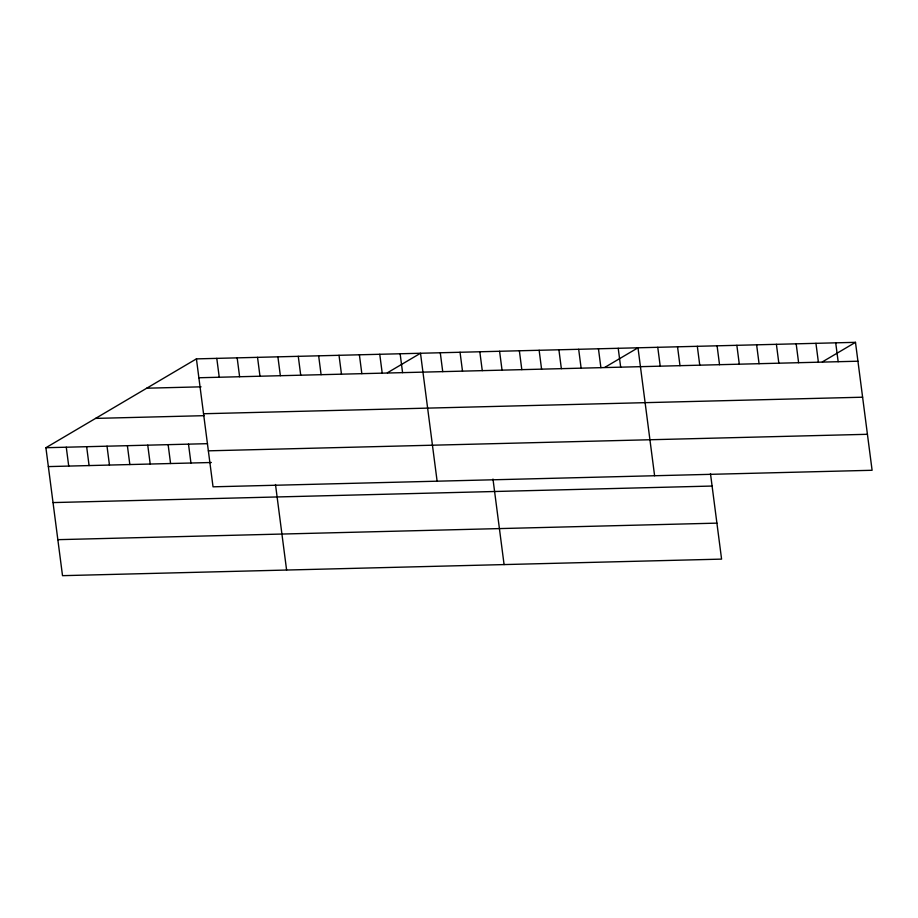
<?xml version="1.0" encoding="UTF-8"?>
<svg xmlns="http://www.w3.org/2000/svg" width="918" height="918" viewBox="0 0 918 918"><rect width="100%" height="100%" fill="white"/><g stroke="black" fill="none" stroke-linecap="round" stroke-linejoin="round"><path stroke-width="1.38" d="M710.475 473.585L721.582 559.119L62.516 575.666L45.9 447.72L196.418 358.881L855.484 342.334L872.1 470.28L213.033 486.815L196.418 358.881M387.385 372.8L420.501 353.258L437.117 481.193M604.882 367.338L637.987 347.796L654.603 475.742M822.367 361.887L855.484 342.334M198.873 377.757L857.94 361.21M146.742 388.199L201.065 386.834M203.544 413.743L862.61 397.207M95.575 418.401L204.221 415.67M45.9 447.72L207.514 443.669M208.363 450.83L867.43 434.294M48.356 466.596L211.324 462.5M53.026 502.582L712.093 486.047M57.845 539.669L716.912 523.134M835.713 342.839L838.168 361.715M815.941 343.332L818.386 362.208M796.17 343.825L798.614 362.702M776.399 344.319L778.843 363.195M756.627 344.824L759.071 363.7M736.856 345.317L739.3 364.194M717.084 345.811L719.528 364.687M697.313 346.304L699.757 365.18M677.541 346.809L679.986 365.685M657.758 347.302L660.214 366.179M618.216 348.289L620.671 367.166M598.444 348.794L600.9 367.67M578.673 349.288L581.128 368.164M558.901 349.781L561.357 368.657M539.13 350.274L541.586 369.151M519.359 350.779L521.814 369.644M499.587 351.273L502.043 370.149M479.816 351.766L482.271 370.642M492.977 479.047L504.085 564.581M460.044 352.26L462.5 371.136M440.273 352.753L442.728 371.629M400.133 353.763L402.577 372.639M379.754 354.279L382.209 373.156M359.386 354.784L361.841 373.66M339.017 355.3L341.473 374.177M318.649 355.805L321.093 374.682M298.27 356.322L300.725 375.198M277.902 356.838L280.357 375.703M275.492 484.509L286.6 570.032M257.533 357.343L259.978 376.219M237.165 357.859L239.609 376.736M216.786 358.364L219.241 377.241M188.5 444.14L190.944 463.016M168.132 444.656L170.576 463.533M147.752 445.161L150.208 464.038M127.384 445.678L129.84 464.554M107.016 446.182L109.46 465.059M86.648 446.699L89.092 465.575M66.268 447.204L68.724 466.08"/></g></svg>
